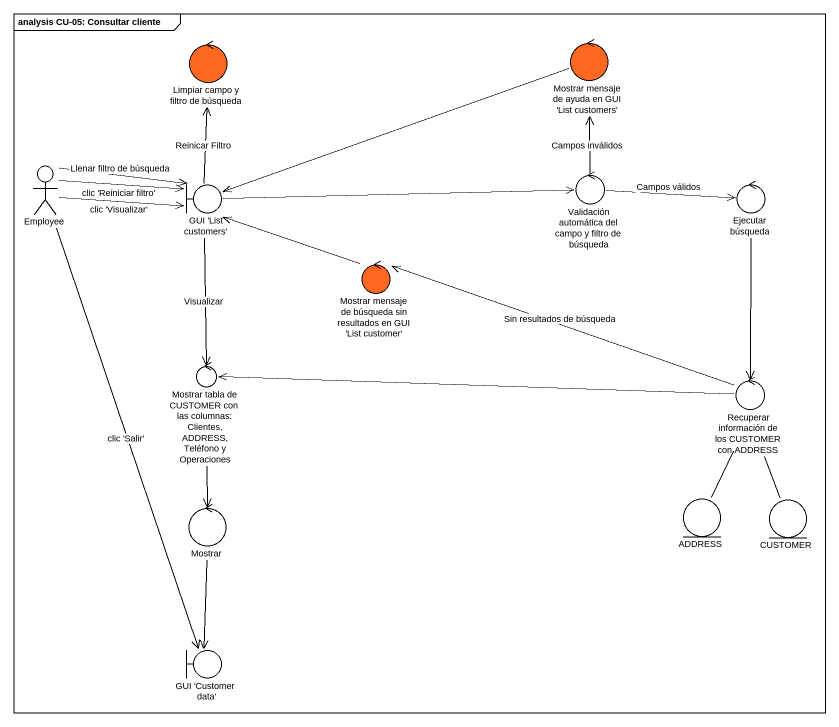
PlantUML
@startuml
mainframe analysis CU-05: Consultar cliente
control "Limpiar campo y filtro de búsqueda" as Limpiar_campo_y_filtro_de #FF6820
control "Mostrar mensaje de ayuda en GUI 'List customers'" as Mostrar_mensaje_de_ayuda_en #FF6820
actor Employee
boundary "GUI 'List customers'" as GUI_List_customers
control "Validación automática del campo y filtro de búsqueda" as Validación_automática_del
control "Ejecutar búsqueda" as Ejecutar_búsqueda
control "Mostrar mensaje de búsqueda sin resultados en GUI 'List customer'" as Mostrar_mensaje_de_búsqueda #FF6820
control "Mostrar tabla de CUSTOMER con las columnas: Clientes, ADDRESS, Teléfono y Operaciones" as Mostrar_tabla_de_CUSTOMER
control "Recuperar información de los CUSTOMER con ADDRESS" as Recuperar_información_de
entity ADDRESS
entity CUSTOMER
control Mostrar
boundary "GUI 'Customer data'" as GUI_Customer_data
Mostrar_mensaje_de_ayuda_en -left-> GUI_List_customers
Employee -right-> GUI_List_customers : clic 'Reiniciar filtro'
Employee -right-> GUI_List_customers : Llenar filtro de búsqueda
Employee -right-> GUI_List_customers : clic 'Visualizar'
Employee --> GUI_Customer_data : clic 'Salir'
GUI_List_customers -up-> Limpiar_campo_y_filtro_de : Reinicar Filtro
GUI_List_customers -right-> Validación_automática_del
GUI_List_customers --> Mostrar_tabla_de_CUSTOMER : Visualizar
Validación_automática_del -up-> Mostrar_mensaje_de_ayuda_en : Campos inválidos
Validación_automática_del -right-> Ejecutar_búsqueda : Campos válidos
Ejecutar_búsqueda --> Recuperar_información_de
Mostrar_mensaje_de_búsqueda -left-> GUI_List_customers
Mostrar_tabla_de_CUSTOMER --> Mostrar
Recuperar_información_de -left-> Mostrar_mensaje_de_búsqueda : Sin resultados de búsqueda
Recuperar_información_de -left-> Mostrar_tabla_de_CUSTOMER
ADDRESS -up- Recuperar_información_de
CUSTOMER -up- Recuperar_información_de
Mostrar --> GUI_Customer_data
@enduml
